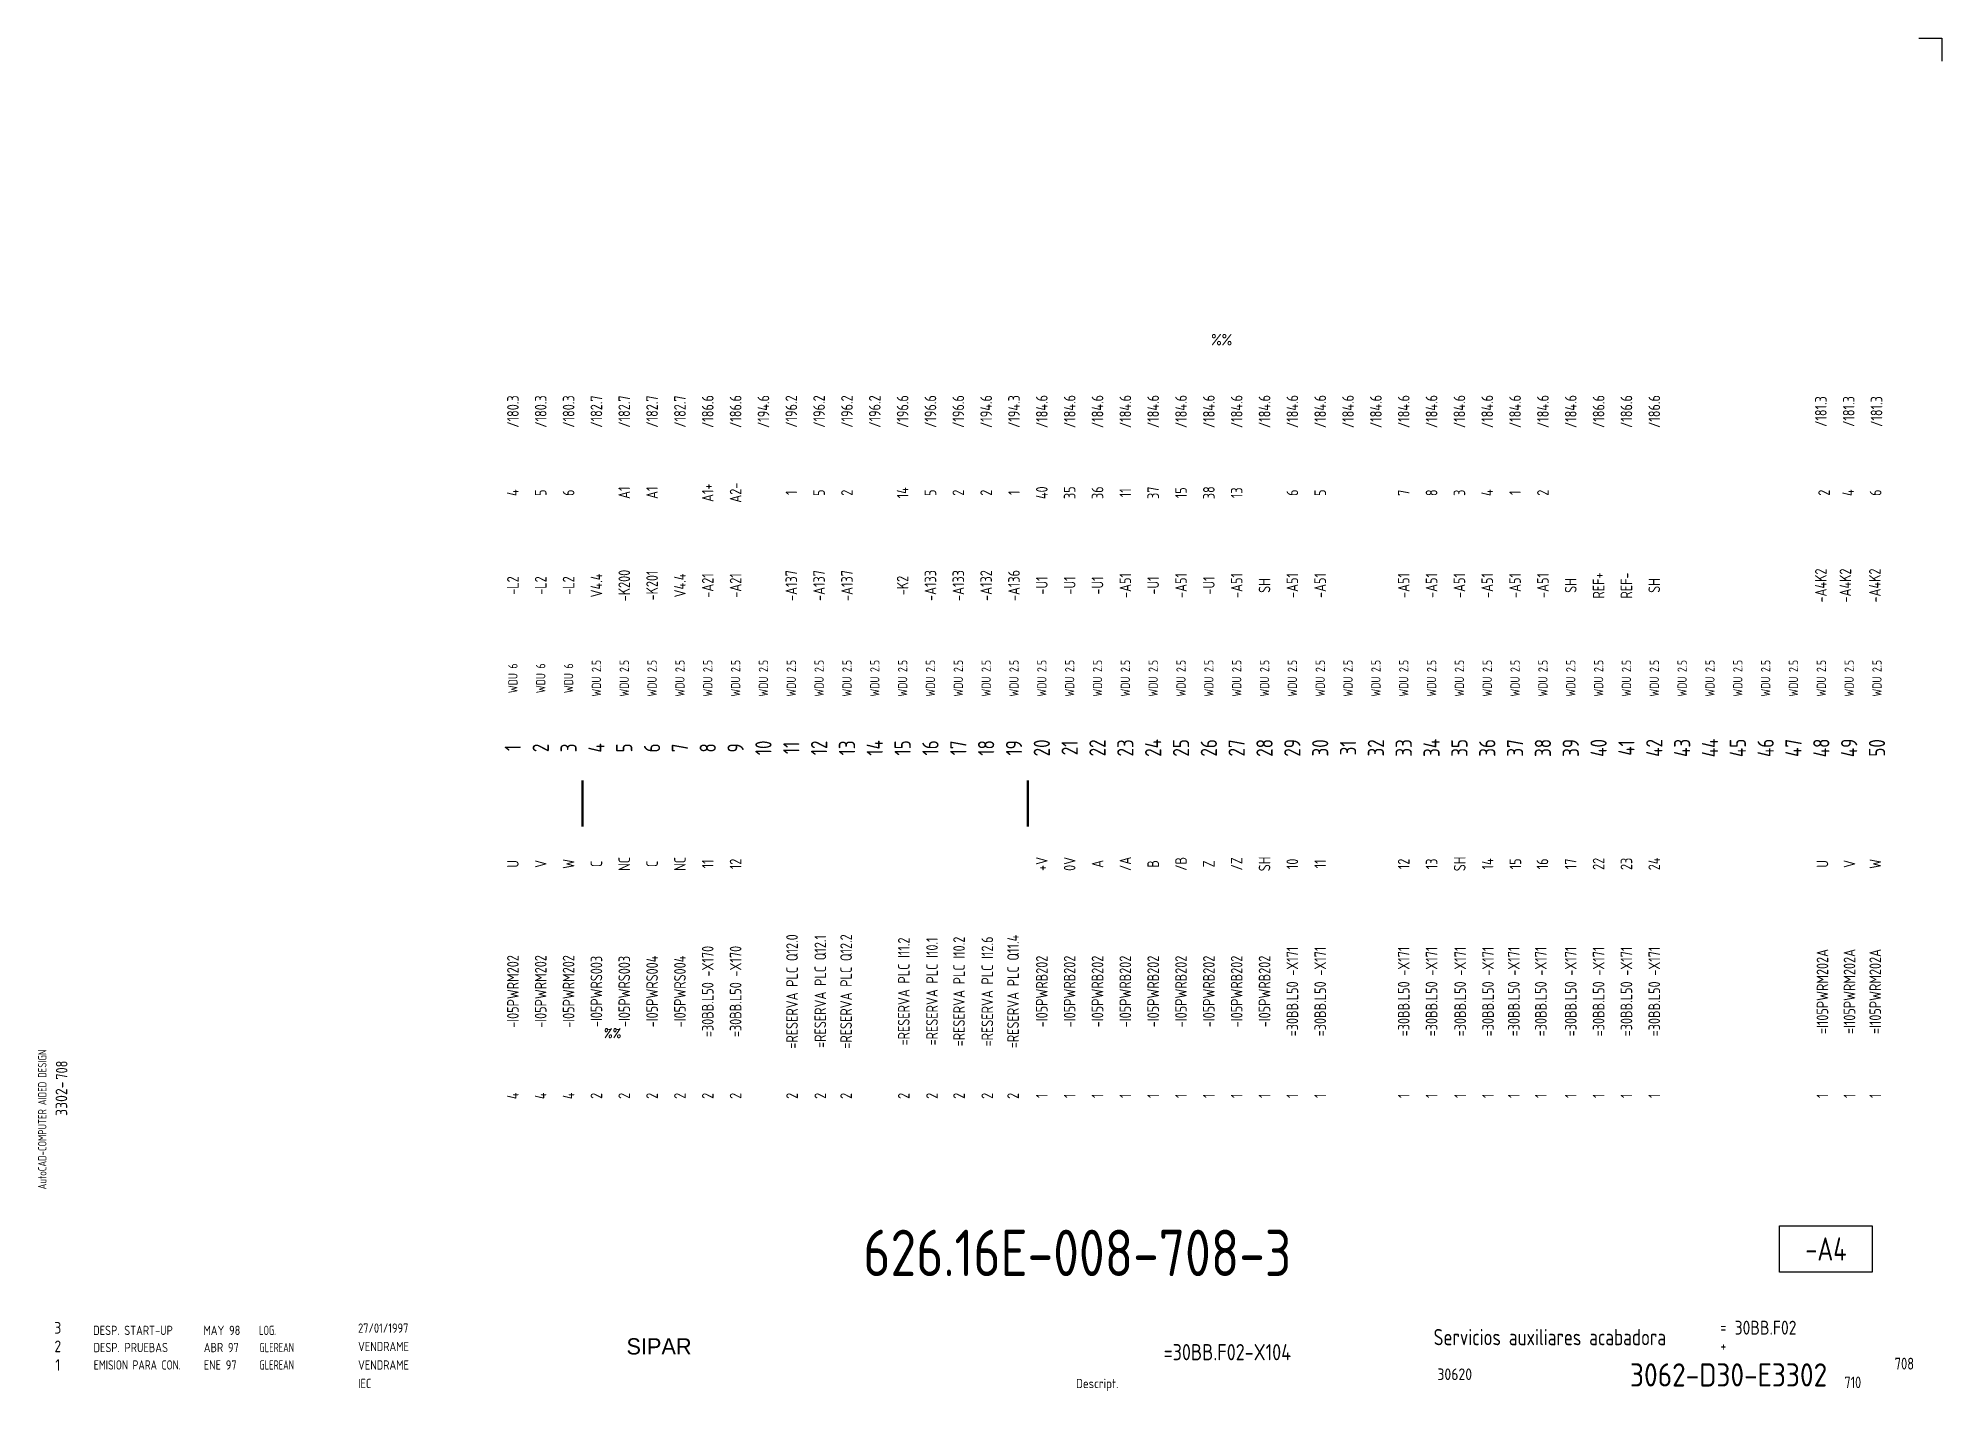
# Model space of a CAD drawing. Extents: x 10 to 420, y 5 to 297.
import ezdxf
from ezdxf.enums import TextEntityAlignment as Align

# ---------------------------------------------------------------- set-up
doc = ezdxf.new("R2010")
doc.units = 0
doc.header["$LTSCALE"] = 8
doc.header["$MEASUREMENT"] = 0
doc.layers.get('0').update_dxf_attribs({"linetype": 'CONTINUOUS'})
doc.layers.add('CART', color=7, linetype='CONTINUOUS')
doc.styles.add('DIN', font='DIN', dxfattribs={"width": 0.85})
doc.styles.add('SIMPLEX', font='SIMPLEX', dxfattribs={"width": 0.9})
doc.styles.add('UNIV', font='UNIV')

# ---------------------------------------------------------------- blocks, each defined once
blk = doc.blocks.new('WB-FG100')
at = {"layer": 'CART', "color": 1}
for p, q in [((415, 297), (420, 297)), ((420, 297), (420, 292))]:
    blk.add_line(p, q, dxfattribs=at)
at = {"layer": 'CART', "color": 1, "style": 'DIN', "width": 0.8}
blk.add_text('AutoCAD-COMPUTER AIDED DESIGN', height=1.8, rotation=90, dxfattribs=at).set_placement((11.47, 48.84))
at = {"layer": 'CART', "color": 3, "style": 'DIN', "width": 0.8}
for s, p in [('=', (372.24, 17.91)), ('+', (372.24, 13.87))]:
    blk.add_text(s, height=2.5, dxfattribs=at).set_placement(p)
at = {"layer": 'CART', "color": 7, "style": 'DIN', "width": 0.9}
blk.add_attdef('FILE', text='', height=2.5, rotation=90, dxfattribs=at).set_placement((15.95, 68.38), align=Align.CENTER)
for tag, p in [('MOD-3', (13.92, 19)), ('MOD-2', (13.92, 15)), ('MOD-1', (13.92, 11)), ('NR.COMMESSA', (315, 9))]:
    blk.add_attdef(tag, text='', height=2.5, dxfattribs=at).set_placement(p, align=Align.MIDDLE)
at = {"layer": 'CART', "color": 7, "style": 'DIN'}
for tag, width, p in [('REV-3', 0.9, (21.66, 19)), ('DATA-3', 0.9, (45.37, 19)), ('NOME-3', 0.9, (57.37, 19)), ('REV-2', 0.9, (21.66, 15)), ('DATA-2', 0.9, (45.37, 15)), ('NOME-2', 0.9, (57.37, 15)), ('REV-1', 0.9, (21.66, 11)), ('DATA-1', 0.9, (45.37, 11)), ('NOME-1', 0.7, (57.37, 11))]:
    blk.add_attdef(tag, text='', height=2, dxfattribs=dict(at, width=width)).set_placement(p, align=Align.MIDDLE_LEFT)
at = {"layer": 'CART', "color": 7, "style": 'DIN', "width": 0.9}
for tag, p, height in [('DATA', (78.64, 17.94), 2), ('ESECUTORE', (78.64, 13.97), 2), ('CONTROLLORE', (78.64, 9.99), 2), ('SEGUE', (398.93, 5.65), 2.8), ('NORMA', (78.64, 6.01), 2)]:
    blk.add_attdef(tag, p, '', height=height, dxfattribs=at)
at = {"layer": 'CART', "color": 2, "style": 'DIN', "width": 0.9}
for tag, p in [('TITOLO-1/3', (266.5, 18.23)), ('TITOLO-1/2', (266.5, 15.73)), ('TITOLO-2/3', (266.5, 13.18)), ('TITOLO-2/2', (266.5, 10.68)), ('TITOLO-3/3', (266.5, 8.13))]:
    blk.add_attdef(tag, text='', height=3.5, dxfattribs=at).set_placement(p, align=Align.MIDDLE)
at = {"layer": 'CART', "color": 3, "style": 'DIN', "width": 0.9}
blk.add_attdef('ASSIEME', text='', height=3.5, dxfattribs=at).set_placement((334, 17), align=Align.MIDDLE)
at = {"layer": 'CART', "color": 3, "style": 'DIN', "width": 0.85}
for tag, p in [('=', (375.33, 16.63)), ('+', (375.33, 12.76))]:
    blk.add_attdef(tag, text='', height=3, dxfattribs=at).set_placement(p, align=Align.BOTTOM_LEFT)
at = {"layer": 'CART', "color": 3, "style": 'DIN', "width": 0.9}
blk.add_attdef('FOGLIO', text='', height=2.8, dxfattribs=at).set_placement((414.2, 9.56), align=Align.RIGHT)
at = {"layer": 'CART', "color": 2, "style": 'DIN', "width": 0.9}
blk.add_attdef('DISEGNO', text='', height=5, dxfattribs=at).set_placement((395.27, 6.35), align=Align.RIGHT)
at = {"layer": 'CART', "color": 1, "style": 'DIN', "width": 0.9}
blk.add_attdef('TIPOLOGIA', (233.37, 6), '', height=2, dxfattribs=at)
blk = doc.blocks.new('DESP')
at = {"linetype": 'Continuous', "style": 'DIN'}
for s, width, p in [('DESP. START-UP', 0.85, (21.62, 17.59)), ('MAY 98', 0.85, (45.38, 17.59)), ('LOG.', 0.7, (57.38, 17.59))]:
    blk.add_text(s, height=2, dxfattribs=dict(at, width=width)).set_placement(p)
blk = doc.blocks.new('D')
at = {"linetype": 'Continuous'}
blk.add_blockref('DESP', (-5.04, -5.13), dxfattribs=at)

msp = doc.modelspace()

# ---------------------------------------------------------------- linework, layer by layer
at = {"color": 2}
for p, q in [((385, 31), (385, 41)), ((385, 41), (405, 41)), ((405, 41), (405, 31)), ((405, 31), (385, 31))]:
    msp.add_line(p, q, dxfattribs=at)
at = {"linetype": 'Continuous', "const_width": 0.5}
for points in [[(127, 127), (127, 137)], [(223, 127), (223, 137)]]:
    msp.add_lwpolyline(points, dxfattribs=at)

# ---------------------------------------------------------------- block references
at = {"linetype": 'Continuous'}
msp.add_blockref('D', (4.97, 4.99), dxfattribs=at)
at = {"layer": 'CART'}
ref = msp.add_blockref('WB-FG100', (0, 0), dxfattribs=at)
ref.add_attrib('TIPOLOGIA', 'Descript.', (233.37, 6), dxfattribs={"color": 1, "height": 2, "style": 'DIN', "width": 0.9})
ref.add_attrib('ASSIEME', 'Servicios auxiliares acabadora', dxfattribs={"color": 3, "height": 3.5, "style": 'DIN', "width": 0.8}).set_placement((335.5, 17), align=Align.MIDDLE)
ref.add_attrib('=', '30BB.F02', dxfattribs={"color": 3, "height": 3, "style": 'DIN', "width": 0.85}).set_placement((375.33, 16.63), align=Align.BOTTOM_LEFT)
ref.add_attrib('NR.COMMESSA', '30620', dxfattribs={"color": 7, "height": 2.5, "style": 'DIN', "width": 0.9}).set_placement((315, 9), align=Align.MIDDLE)
ref.add_attrib('DISEGNO', '3062-D30-E3302', dxfattribs={"color": 2, "height": 5, "style": 'DIN', "width": 0.9}).set_placement((395.27, 6.35), align=Align.RIGHT)
ref.add_attrib('DATA', '27/01/1997', (78.64, 17.94), dxfattribs={"color": 7, "height": 2, "style": 'DIN', "width": 0.85})
ref.add_attrib('ESECUTORE', 'VENDRAME', (78.64, 13.97), dxfattribs={"color": 7, "height": 2, "style": 'DIN', "width": 0.85})
ref.add_attrib('CONTROLLORE', 'VENDRAME', (78.64, 9.99), dxfattribs={"color": 7, "height": 2, "style": 'DIN', "width": 0.85})
ref.add_attrib('NORMA', 'IEC', (78.64, 6.01), dxfattribs={"color": 7, "height": 2, "style": 'DIN', "width": 0.85})
ref.add_attrib('MOD-1', '1', dxfattribs={"color": 7, "height": 2.5, "style": 'DIN', "width": 0.9}).set_placement((13.92, 11), align=Align.MIDDLE)
ref.add_attrib('REV-1', 'EMISION PARA CON.', dxfattribs={"color": 7, "height": 2, "style": 'DIN', "width": 0.8}).set_placement((21.66, 11), align=Align.MIDDLE_LEFT)
ref.add_attrib('DATA-1', 'ENE 97', dxfattribs={"color": 7, "height": 2, "style": 'DIN', "width": 0.85}).set_placement((45.37, 11), align=Align.MIDDLE_LEFT)
ref.add_attrib('NOME-1', 'GLEREAN', dxfattribs={"color": 7, "height": 2, "style": 'DIN', "width": 0.7}).set_placement((57.37, 11), align=Align.MIDDLE_LEFT)
ref.add_attrib('MOD-2', '2', dxfattribs={"color": 7, "height": 2.5, "style": 'DIN', "width": 0.9}).set_placement((13.92, 15), align=Align.MIDDLE)
ref.add_attrib('MOD-3', '3', dxfattribs={"color": 7, "height": 2.5, "style": 'DIN', "width": 0.9}).set_placement((13.92, 19), align=Align.MIDDLE)
ref.add_attrib('FILE', '3302-', dxfattribs={"color": 7, "height": 2.5, "rotation": 90, "style": 'DIN', "width": 0.9}).set_placement((15.95, 68.38), align=Align.CENTER)

# ---------------------------------------------------------------- texts
at = {"style": 'DIN'}
for s, width, p in [('%%', 0.85, (262.5, 230.75)), ('710', 0.8, (399, 6))]:
    msp.add_text(s, height=2.5, dxfattribs=dict(at, width=width)).set_placement(p)
at = {"style": 'DIN', "width": 0.8}
for s, height, p in [('/180.3', 2.5, (112, 216.5)), ('/180.3', 2.5, (118, 216.5)), ('/180.3', 2.5, (124, 216.5)), ('/182.7', 2.5, (130, 216.5)), ('/182.7', 2.5, (136, 216.5)), ('/182.7', 2.5, (142, 216.5)), ('/182.7', 2.5, (148, 216.5)), ('/186.6', 2.5, (154, 216.5)), ('/186.6', 2.5, (160, 216.5)), ('/194.6', 2.5, (166, 216.5)), ('/196.2', 2.5, (172, 216.5)), ('/196.2', 2.5, (178, 216.5)), ('/196.2', 2.5, (184, 216.5)), ('/196.2', 2.5, (190, 216.5)), ('/196.6', 2.5, (196, 216.5)), ('/196.6', 2.5, (202, 216.5)), ('/196.6', 2.5, (208, 216.5)), ('/194.6', 2.5, (214, 216.5)), ('/194.3', 2.5, (220, 216.5)), ('/184.6', 2.5, (226, 216.5)), ('/184.6', 2.5, (232, 216.5)), ('/184.6', 2.5, (238, 216.5)), ('/184.6', 2.5, (244, 216.5)), ('/184.6', 2.5, (250, 216.5)), ('/184.6', 2.5, (256, 216.5)), ('/184.6', 2.5, (262, 216.5)), ('/184.6', 2.5, (268, 216.5)), ('/184.6', 2.5, (274, 216.5)), ('/184.6', 2.5, (280, 216.5)), ('/184.6', 2.5, (286, 216.5)), ('/184.6', 2.5, (292, 216.5)), ('/184.6', 2.5, (298, 216.5)), ('/184.6', 2.5, (304, 216.5)), ('/184.6', 2.5, (310, 216.5)), ('/184.6', 2.5, (316, 216.5)), ('/184.6', 2.5, (322, 216.5)), ('/184.6', 2.5, (328, 216.5)), ('/184.6', 2.5, (334, 216.5)), ('/184.6', 2.5, (340, 216.5)), ('/186.6', 2.5, (346, 216.5)), ('/186.6', 2.5, (352, 216.5)), ('/186.6', 2.5, (358, 216.5)), ('/181.3', 2.5, (393.9, 216.5)), ('/181.3', 2.5, (399.9, 216.5)), ('/181.3', 2.5, (405.9, 216.5)), ('4', 2.5, (112, 199)), ('5', 2.5, (118, 199)), ('6', 2.5, (124, 199)), ('A1', 2.5, (136, 199)), ('A1', 2.5, (142, 199)), ('A1+', 2.5, (154, 199)), ('A2-', 2.5, (160, 199)), ('1', 2.5, (172, 199)), ('5', 2.5, (178, 199)), ('2', 2.5, (184, 199)), ('14', 2.5, (196, 199)), ('5', 2.5, (202, 199)), ('2', 2.5, (208, 199)), ('2', 2.5, (214, 199)), ('1', 2.5, (220, 199)), ('40', 2.5, (226, 199)), ('35', 2.5, (232, 199)), ('36', 2.5, (238, 199)), ('11', 2.5, (244, 199)), ('37', 2.5, (250, 199)), ('15', 2.5, (256, 199)), ('38', 2.5, (262, 199)), ('13', 2.5, (268, 199)), ('6', 2.5, (280, 199)), ('5', 2.5, (286, 199)), ('7', 2.5, (304, 199)), ('8', 2.5, (310, 199)), ('3', 2.5, (316, 199)), ('4', 2.5, (322, 199)), ('1', 2.5, (328, 199)), ('2', 2.5, (334, 199)), ('2', 2.5, (394.6, 199)), ('4', 2.5, (399.8, 199)), ('6', 2.5, (405.7, 199)), ('-L2', 2.5, (112, 179)), ('-L2', 2.5, (118, 179)), ('-L2', 2.5, (124, 179)), ('V4.4', 2.5, (130, 179)), ('-K200', 2.5, (136, 179)), ('-K201', 2.5, (142, 179)), ('V4.4', 2.5, (148, 179)), ('-A21', 2.5, (154, 179)), ('-A21', 2.5, (160, 179)), ('-A137', 2.5, (172, 179)), ('-A137', 2.5, (178, 179)), ('-A137', 2.5, (184, 179)), ('-K2', 2.5, (196, 179)), ('-A133', 2.5, (202, 179)), ('-A133', 2.5, (208, 179)), ('-A132', 2.5, (214, 179)), ('-A136', 2.5, (220, 179)), ('-U1', 2.5, (226, 179)), ('-U1', 2.5, (232, 179)), ('-U1', 2.5, (238, 179)), ('-A51', 2.5, (244, 179)), ('-U1', 2.5, (250, 179)), ('-A51', 2.5, (256, 179)), ('-U1', 2.5, (262, 179)), ('-A51', 2.5, (268, 179)), ('-A51', 2.5, (280, 179)), ('-A51', 2.5, (286, 179)), ('-A51', 2.5, (304, 179)), ('-A51', 2.5, (310, 179)), ('-A51', 2.5, (316, 179)), ('-A51', 2.5, (322, 179)), ('-A51', 2.5, (328, 179)), ('-A51', 2.5, (334, 179)), ('REF+', 2.5, (346, 179)), ('REF-', 2.5, (352, 179)), ('-A4K2', 2.5, (393.9, 179)), ('-A4K2', 2.5, (399.19, 179)), ('-A4K2', 2.5, (405.54, 179)), ('SH', 2.5, (274, 179)), ('SH', 2.5, (340, 179)), ('SH', 2.5, (358, 179)), ('WDU 6', 2, (112, 159)), ('WDU 6', 2, (118, 159)), ('WDU 6', 2, (124, 159)), ('WDU 2.5', 2, (130, 159)), ('WDU 2.5', 2, (136, 159)), ('WDU 2.5', 2, (142, 159)), ('WDU 2.5', 2, (148, 159)), ('WDU 2.5', 2, (154, 159)), ('WDU 2.5', 2, (160, 159)), ('WDU 2.5', 2, (166, 159)), ('WDU 2.5', 2, (172, 159)), ('WDU 2.5', 2, (178, 159)), ('WDU 2.5', 2, (184, 159)), ('WDU 2.5', 2, (190, 159)), ('WDU 2.5', 2, (196, 159)), ('WDU 2.5', 2, (202, 159)), ('WDU 2.5', 2, (208, 159)), ('WDU 2.5', 2, (214, 159)), ('WDU 2.5', 2, (220, 159)), ('WDU 2.5', 2, (226, 159)), ('WDU 2.5', 2, (232, 159)), ('WDU 2.5', 2, (238, 159)), ('WDU 2.5', 2, (244, 159)), ('WDU 2.5', 2, (250, 159)), ('WDU 2.5', 2, (256, 159)), ('WDU 2.5', 2, (262, 159)), ('WDU 2.5', 2, (268, 159)), ('WDU 2.5', 2, (274, 159)), ('WDU 2.5', 2, (280, 159)), ('WDU 2.5', 2, (286, 159)), ('WDU 2.5', 2, (292, 159)), ('WDU 2.5', 2, (298, 159)), ('WDU 2.5', 2, (304, 159)), ('WDU 2.5', 2, (310, 159)), ('WDU 2.5', 2, (316, 159)), ('WDU 2.5', 2, (322, 159)), ('WDU 2.5', 2, (328, 159)), ('WDU 2.5', 2, (334, 159)), ('WDU 2.5', 2, (340, 159)), ('WDU 2.5', 2, (346, 159)), ('WDU 2.5', 2, (352, 159)), ('WDU 2.5', 2, (358, 159)), ('WDU 2.5', 2, (364, 159)), ('WDU 2.5', 2, (370, 159)), ('WDU 2.5', 2, (376, 159)), ('WDU 2.5', 2, (382, 159)), ('WDU 2.5', 2, (388, 159)), ('WDU 2.5', 2, (394, 159)), ('WDU 2.5', 2, (400, 159)), ('WDU 2.5', 2, (406, 159)), ('U', 2.5, (112, 119)), ('V', 2.5, (118, 119)), ('W', 2.5, (124, 119)), ('C', 2.5, (130, 119)), ('NC', 2.5, (136, 119)), ('C', 2.5, (142, 119)), ('NC', 2.5, (148, 119)), ('11', 2.5, (154, 119)), ('12', 2.5, (160, 119)), ('+V', 2.5, (226, 119)), ('0V', 2.5, (232, 119)), ('A', 2.5, (238, 119)), ('/A', 2.5, (244, 119)), ('B', 2.5, (250, 119)), ('/B', 2.5, (256, 119)), ('Z', 2.5, (262, 119)), ('/Z', 2.5, (268, 119)), ('SH', 2.5, (274, 119)), ('10', 2.5, (280, 119)), ('11', 2.5, (286, 119)), ('12', 2.5, (304, 119)), ('13', 2.5, (310, 119)), ('SH', 2.5, (316.08, 119)), ('14', 2.5, (322.08, 119)), ('15', 2.5, (328.08, 119)), ('16', 2.5, (333.9, 119)), ('17', 2.5, (340, 119)), ('22', 2.5, (346, 119)), ('23', 2.5, (352, 119)), ('24', 2.5, (358, 119)), ('U', 2.5, (394.25, 119)), ('V', 2.5, (400.08, 119)), ('W', 2.5, (405.63, 119)), ('=RESERVA PLC Q12.0', 2.5, (172.17, 91.5)), ('=RESERVA PLC Q12.1', 2.5, (178.26, 91.5)), ('=RESERVA PLC Q12.2', 2.5, (183.82, 91.5)), ('=RESERVA PLC I11.2', 2.5, (196.25, 91.5)), ('=RESERVA PLC I10.1', 2.5, (202.34, 91.5)), ('=RESERVA PLC I10.2', 2.5, (208.16, 91.5)), ('=RESERVA PLC I12.6', 2.5, (214.25, 91.5)), ('=RESERVA PLC Q11.4', 2.5, (219.81, 91.5)), ('-I05PWRM202', 2.5, (112, 91.5)), ('-I05PWRM202', 2.5, (118, 91.5)), ('-I05PWRM202', 2.5, (124, 91.5)), ('-I05PWRS003', 2.5, (130, 91.5)), ('-I05PWRS003', 2.5, (136, 91.5)), ('-I05PWRS004', 2.5, (142, 91.5)), ('-I05PWRS004', 2.5, (148, 91.5)), ('=30BB.L50 -X170', 2.5, (154, 91.5)), ('=30BB.L50 -X170', 2.5, (160, 91.5)), ('-I05PWRB202', 2.5, (226, 91.5)), ('-I05PWRB202', 2.5, (232, 91.5)), ('-I05PWRB202', 2.5, (238, 91.5)), ('-I05PWRB202', 2.5, (244, 91.5)), ('-I05PWRB202', 2.5, (250, 91.5)), ('-I05PWRB202', 2.5, (256, 91.5)), ('-I05PWRB202', 2.5, (262, 91.5)), ('-I05PWRB202', 2.5, (268, 91.5)), ('-I05PWRB202', 2.5, (274, 91.5)), ('=30BB.L50 -X171', 2.5, (280, 91.5)), ('=30BB.L50 -X171', 2.5, (286, 91.5)), ('=30BB.L50 -X171', 2.5, (304, 91.5)), ('=30BB.L50 -X171', 2.5, (310, 91.5)), ('=30BB.L50 -X171', 2.5, (316.17, 91.5)), ('=30BB.L50 -X171', 2.5, (322.17, 91.5)), ('=30BB.L50 -X171', 2.5, (327.73, 91.5)), ('=30BB.L50 -X171', 2.5, (333.55, 91.5)), ('=30BB.L50 -X171', 2.5, (340, 91.5)), ('=30BB.L50 -X171', 2.5, (346, 91.5)), ('=30BB.L50 -X171', 2.5, (352, 91.5)), ('=30BB.L50 -X171', 2.5, (358, 91.5)), ('=I105PWRM202A', 2.5, (394.25, 91.5)), ('=I105PWRM202A', 2.5, (400.08, 91.5)), ('=I105PWRM202A', 2.5, (405.63, 91.5)), ('4', 2.5, (112, 69)), ('4', 2.5, (118, 69)), ('4', 2.5, (124, 69)), ('2', 2.5, (130, 69)), ('2', 2.5, (136, 69)), ('2', 2.5, (142, 69)), ('2', 2.5, (148, 69)), ('2', 2.5, (154, 69)), ('2', 2.5, (160, 69)), ('2', 2.5, (172.17, 69)), ('2', 2.5, (178.26, 69)), ('2', 2.5, (183.82, 69)), ('2', 2.5, (196.25, 69)), ('2', 2.5, (202.34, 69)), ('2', 2.5, (208.16, 69)), ('2', 2.5, (214.25, 69)), ('2', 2.5, (219.81, 69)), ('1', 2.5, (226, 69)), ('1', 2.5, (232, 69)), ('1', 2.5, (238, 69)), ('1', 2.5, (244, 69)), ('1', 2.5, (250, 69)), ('1', 2.5, (256, 69)), ('1', 2.5, (262, 69)), ('1', 2.5, (268, 69)), ('1', 2.5, (274, 69)), ('1', 2.5, (280, 69)), ('1', 2.5, (286, 69)), ('1', 2.5, (304, 69)), ('1', 2.5, (310, 69)), ('1', 2.5, (316.17, 69)), ('1', 2.5, (322.17, 69)), ('1', 2.5, (327.73, 69)), ('1', 2.5, (333.55, 69)), ('1', 2.5, (340, 69)), ('1', 2.5, (346, 69)), ('1', 2.5, (352, 69)), ('1', 2.5, (358, 69)), ('1', 2.5, (394.25, 69)), ('1', 2.5, (400.08, 69)), ('1', 2.5, (405.63, 69))]:
    msp.add_text(s, height=height, rotation=90, dxfattribs=at).set_placement(p, align=Align.MIDDLE)
at = {"color": 6, "style": 'DIN', "width": 0.8}
for s, p in [('1', (112, 144)), ('2', (118, 144)), ('3', (124, 144)), ('4', (130, 144)), ('5', (136, 144)), ('6', (142, 144)), ('7', (148, 144)), ('8', (154, 144)), ('9', (160, 144)), ('10', (166, 144)), ('11', (172, 144)), ('12', (178, 144)), ('13', (184, 144)), ('14', (190, 144)), ('15', (196, 144)), ('16', (202, 144)), ('17', (208, 144)), ('18', (214, 144)), ('19', (220, 144)), ('20', (226, 144)), ('21', (232, 144)), ('22', (238, 144)), ('23', (244, 144)), ('24', (250, 144)), ('25', (256, 144)), ('26', (262, 144)), ('27', (268, 144)), ('28', (274, 144)), ('29', (280, 144)), ('30', (286, 144)), ('31', (292, 144)), ('32', (298, 144)), ('33', (304, 144)), ('34', (310, 144)), ('35', (316, 144)), ('36', (322, 144)), ('37', (328, 144)), ('38', (334, 144)), ('39', (340, 144)), ('40', (346, 144)), ('41', (352, 144)), ('42', (358, 144)), ('43', (364, 144)), ('44', (370, 144)), ('45', (376, 144)), ('46', (382, 144)), ('47', (388, 144)), ('48', (394, 144)), ('49', (400, 144)), ('50', (406, 144))]:
    msp.add_text(s, height=3.5, rotation=90, dxfattribs=at).set_placement(p, align=Align.MIDDLE)
at = {"color": 7, "linetype": 'Continuous', "style": 'SIMPLEX', "width": 0.9}
msp.add_text('%%', height=2, dxfattribs=at).set_placement((133.5, 82.5), align=Align.MIDDLE)
at = {"style": 'DIN', "width": 0.8}
msp.add_text('708', height=2.5, rotation=90, dxfattribs=at).set_placement((16, 72.5))
at = {"color": 6, "style": 'DIN', "width": 0.8}
msp.add_text('-A4', height=5, dxfattribs=at).set_placement((395, 36), align=Align.MIDDLE)
at = {"linetype": 'Continuous', "style": 'DIN'}
for s, width, p in [('DESP. PRUEBAS', 0.85, (21.62, 13.75)), ('ABR 97', 0.85, (45.38, 13.75)), ('GLEREAN', 0.7, (57.38, 13.75))]:
    msp.add_text(s, height=2, dxfattribs=dict(at, width=width)).set_placement(p)
at = {"color": 3, "style": 'DIN', "width": 0.85}
msp.add_text('=30BB.F02-X104', height=3.5, dxfattribs=at).set_placement((266, 12), align=Align.CENTER)
at = {"color": 3, "style": 'DIN', "width": 0.8}
msp.add_text('708', height=2.56, dxfattribs=at).set_placement((414, 10), align=Align.RIGHT)
at = {"color": 2, "insert": (187.51, 40.15), "char_height": 10, "width": 111.0411, "attachment_point": 1, "style": 'DIN'}
msp.add_mtext('626.16E-008-708-3', dxfattribs=at)
at = {"layer": 'CART', "color": 2, "linetype": 'Continuous', "style": 'UNIV'}
msp.add_text('SIPAR', height=3.5, dxfattribs=at).set_placement((143.5, 13.25), align=Align.CENTER)

doc.saveas('drawing.dxf')
